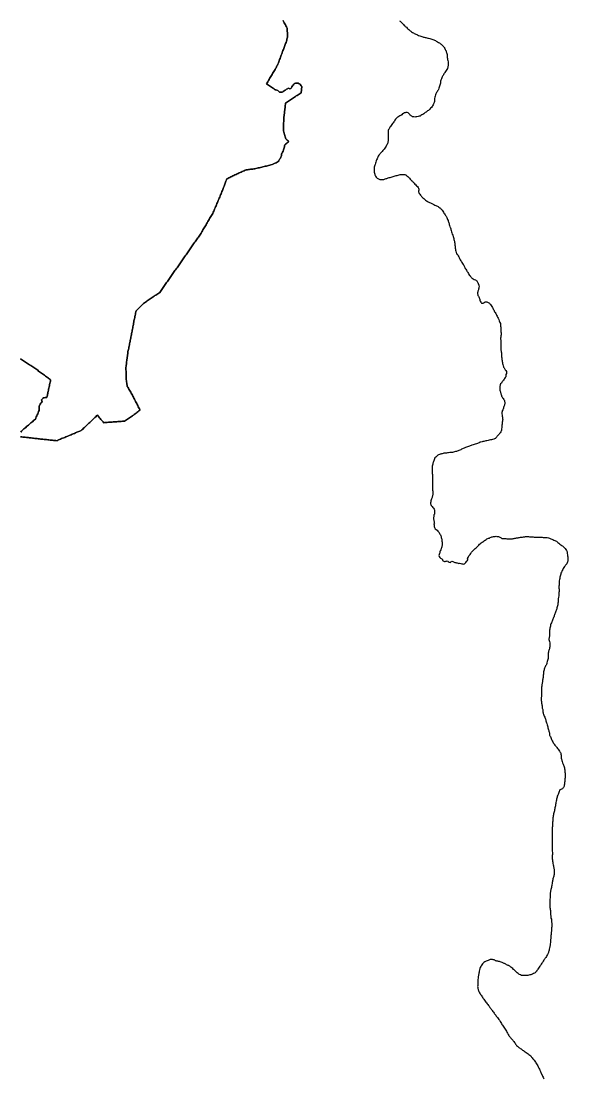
# Model space of a CAD drawing. Header units: inches. Extents: x 130170 to 284068, y 377793 to 804530.
# Drawn here: x 250077 to 254549, y 718270 to 726924 of the extents above; entities that cross this region are included whole.
import ezdxf

# ---------------------------------------------------------------- set-up
doc = ezdxf.new("R2010")
doc.units = ezdxf.units.IN
doc.header["$MEASUREMENT"] = 0
doc.layers.add('muni_il', color=7, linetype='Continuous')

msp = doc.modelspace()

# ---------------------------------------------------------------- linework, layer by layer
at = {"layer": 'muni_il'}
for points in [[(250073.2, 723523.5), (250082.6, 723522.4), (250092, 723521.3), (250101.4, 723520.2), (250110.8, 723519.1), (250120.1, 723518.1), (250129.5, 723517), (250136.5, 723516.2), (250143.6, 723515.3), (250150.6, 723514.5), (250160.2, 723513.4), (250169.8, 723512.3), (250179.3, 723511.2), (250188.9, 723510.1), (250198.5, 723509), (250208.1, 723507.9), (250217.7, 723506.8), (250227.2, 723505.7), (250236.8, 723504.7), (250246.4, 723503.7), (250255.9, 723502.7), (250265.5, 723501.7), (250275.1, 723500.7), (250284.6, 723499.7), (250294.2, 723498.7), (250303.8, 723497.7), (250313.3, 723496.7), (250322.9, 723495.7), (250332.4, 723494.7), (250342, 723493.7), (250351.6, 723492.7), (250361.1, 723491.7), (250370.7, 723490.8), (250377.5, 723494.7), (250378.1, 723495.1), (250380.8, 723496.6), (250381.5, 723497), (250390.3, 723500.7), (250399.1, 723504.4), (250407.8, 723508), (250416.5, 723511.6), (250425.2, 723515.2), (250434, 723518.7), (250442.7, 723522.3), (250451.4, 723525.9), (250460.1, 723529.4), (250468.8, 723533), (250477.5, 723536.6), (250486.2, 723540.1), (250494.9, 723543.7), (250503.7, 723547.3), (250512.4, 723550.8), (250521.1, 723554.4), (250527.6, 723557.1), (250534.1, 723559.7), (250540.7, 723562.4), (250549.6, 723566), (250558.5, 723569.7), (250567.4, 723573.4), (250574.5, 723580), (250581.5, 723586.7), (250588.5, 723593.4), (250595.6, 723600), (250602.6, 723606.7), (250609.7, 723613.3), (250616.7, 723620), (250623.7, 723626.7), (250630.8, 723633.3), (250637.8, 723640), (250644.8, 723646.6), (250651.9, 723653.3), (250658.9, 723660), (250666, 723666.6), (250673, 723673.3), (250680, 723680), (250687.1, 723686.6), (250694.1, 723693.3), (250701.2, 723699.9), (250706.9, 723693.1), (250712.7, 723686.3), (250718.5, 723679.4), (250724.2, 723672.6), (250730, 723665.8), (250735.8, 723658.9), (250741.5, 723652.1), (250747.3, 723645.3), (250753, 723638.4), (250762.7, 723639.2), (250772.4, 723640), (250782.1, 723640.7), (250791.7, 723641.5), (250801.4, 723642.3), (250811.1, 723643), (250820.8, 723643.8), (250830.4, 723644.5), (250840.1, 723645.3), (250849.8, 723646.1), (250859.4, 723646.8), (250868.6, 723647.4), (250877.8, 723648), (250887, 723648.6), (250896.2, 723649.2), (250905.4, 723649.8), (250914.6, 723650.4), (250923.7, 723650.9), (250931.6, 723656.3), (250939.5, 723661.7), (250947.4, 723667.1), (250955.3, 723672.5), (250963.2, 723677.9), (250971.1, 723683.3), (250979, 723688.7), (250986.9, 723694.1), (250991.3, 723697.3), (250995.8, 723700.6), (251001.1, 723704.9), (251009, 723710.8), (251016.9, 723716.7), (251024.8, 723722.7), (251032.7, 723728.6), (251040.6, 723734.6), (251048.5, 723740.5), (251048.9, 723743.4), (251044.5, 723752.1), (251040.1, 723760.7), (251035.7, 723769.4), (251031.3, 723778), (251026.8, 723786.7), (251022.4, 723795.3), (251018, 723804), (251013.6, 723812.6), (251009.2, 723821.3), (251004.8, 723829.9), (251000.3, 723838.5), (250995.9, 723847.2), (250991.5, 723855.8), (250987.1, 723864.5), (250982.7, 723873.1), (250978, 723880.9), (250973.3, 723888.8), (250968.7, 723896.6), (250964, 723904.4), (250959.3, 723912.2), (250954.7, 723920), (250950, 723927.9), (250945.3, 723935.7), (250944, 723944.9), (250942.6, 723954), (250941.2, 723963.2), (250939.9, 723972.4), (250938.5, 723981.5), (250937.1, 723990.7), (250936.9, 724000.7), (250936.6, 724010.7), (250936.3, 724020.7), (250936, 724030.6), (250935.7, 724040.6), (250935.4, 724050.6), (250935.1, 724060.6), (250934.9, 724070.6), (250934.6, 724080.6), (250934.3, 724090.6), (250935.5, 724099.8), (250936.7, 724109.1), (250937.9, 724118.3), (250939.1, 724127.6), (250940.3, 724136.8), (250941.5, 724146.1), (250942.7, 724155.3), (250944, 724164.6), (250945.2, 724173.9), (250946.4, 724183.1), (250947.6, 724192.4), (250948.8, 724201.6), (250950, 724210.9), (250951.2, 724220.1), (250953.1, 724229.3), (250955, 724238.4), (250956.8, 724247.6), (250958.7, 724256.7), (250960.6, 724265.9), (250962.5, 724275.1), (250964.3, 724284.2), (250966.2, 724293.4), (250968.1, 724302.5), (250970, 724311.7), (250971.9, 724320.8), (250973.7, 724330), (250975.5, 724339.4), (250977.3, 724348.7), (250979, 724358.1), (250980.8, 724367.5), (250982.6, 724376.9), (250984.4, 724386.2), (250986.1, 724395.6), (250987.9, 724405), (250989.7, 724414.4), (250991.4, 724423.7), (250993.2, 724433.1), (250995, 724442.5), (250996.7, 724451.9), (250998.5, 724461.2), (251000.3, 724470.6), (251002.1, 724479.8), (251004, 724489), (251005.9, 724498.2), (251007.7, 724507.4), (251009.6, 724516.6), (251011.4, 724525.7), (251013.3, 724534.9), (251015.2, 724544.1), (251017, 724553.3), (251023.8, 724560.1), (251030.6, 724567), (251037.4, 724573.8), (251044.2, 724580.6), (251051, 724587.4), (251057.8, 724594.3), (251064.5, 724601.1), (251071.3, 724607.9), (251078.1, 724614.8), (251085.9, 724620), (251093.7, 724625.3), (251101.5, 724630.5), (251109.3, 724635.8), (251117.2, 724641.1), (251125, 724646.3), (251132.8, 724651.6), (251140.6, 724656.8), (251148.4, 724662.1), (251156.2, 724667.3), (251164, 724672.6), (251171.8, 724677.9), (251179.6, 724683.1), (251187.4, 724688.4), (251195.2, 724693.6), (251203, 724698.9), (251210.8, 724704.2), (251216.5, 724712.2), (251222.1, 724720.3), (251227.8, 724728.4), (251233.5, 724736.5), (251239.1, 724744.6), (251244.8, 724752.7), (251250.4, 724760.8), (251256.1, 724768.9), (251261.8, 724777), (251267.4, 724785.1), (251273.1, 724793.2), (251278.7, 724801.3), (251284.4, 724809.4), (251290, 724817.5), (251295.7, 724825.6), (251301.4, 724833.7), (251307, 724841.8), (251312.7, 724849.9), (251318.3, 724858), (251324, 724866.1), (251329.7, 724874.2), (251335.3, 724882.3), (251341, 724890.4), (251346.6, 724898.5), (251352.3, 724906.6), (251357.9, 724914.7), (251363.6, 724922.8), (251369.3, 724930.9), (251374.9, 724939), (251380.6, 724947.1), (251386.2, 724955.2), (251391.9, 724963.3), (251397.6, 724971.4), (251403.2, 724979.5), (251408.9, 724987.6), (251414.5, 724995.7), (251420.2, 725003.8), (251425.8, 725011.9), (251431.5, 725020), (251437.2, 725028.1), (251442.8, 725036.1), (251448.5, 725044.2), (251454.1, 725052.3), (251459.8, 725060.4), (251465.5, 725068.5), (251471.1, 725076.6), (251476.8, 725084.7), (251482.4, 725092.8), (251488.1, 725100.9), (251493.7, 725109), (251499.4, 725117.1), (251505.1, 725125.2), (251510.7, 725133.3), (251516.4, 725141.4), (251522, 725149.5), (251527.7, 725157.6), (251533.4, 725165.7), (251539, 725173.8), (251544.7, 725181.9), (251549.6, 725190.4), (251554.6, 725198.8), (251559.6, 725207.3), (251564.5, 725215.7), (251569.5, 725224.2), (251574.4, 725232.7), (251579.4, 725241.1), (251584.3, 725249.6), (251589.3, 725258), (251594.3, 725266.5), (251599.2, 725274.9), (251604.2, 725283.4), (251609.1, 725291.9), (251614.1, 725300.3), (251619.1, 725308.8), (251624, 725317.2), (251629, 725325.7), (251633.9, 725334.2), (251638.9, 725342.6), (251643.9, 725351.1), (251648.8, 725359.5), (251652.6, 725368.4), (251656.3, 725377.4), (251660.1, 725386.3), (251663.8, 725395.2), (251667.6, 725404.1), (251671.3, 725413), (251675.1, 725421.9), (251678.8, 725430.8), (251682.6, 725439.8), (251686.4, 725448.7), (251690.1, 725457.6), (251693.9, 725466.5), (251697.6, 725475.4), (251701.4, 725484.3), (251705.1, 725493.3), (251708.9, 725502.2), (251712.6, 725511.1), (251716.4, 725520), (251720.1, 725528.9), (251723.9, 725537.8), (251727.1, 725546.5), (251730.3, 725555.1), (251733.5, 725563.7), (251736.7, 725572.4), (251739.8, 725581), (251743, 725589.7), (251746.2, 725598.3), (251749.4, 725606.9), (251752.6, 725615.6), (251755.8, 725624.2), (251759, 725632.9), (251767.4, 725637), (251775.8, 725641.2), (251784.3, 725645.3), (251792.7, 725649.5), (251801.1, 725653.6), (251809.5, 725657.8), (251818, 725661.9), (251826.4, 725666), (251834.8, 725670.2), (251843.2, 725673.9), (251851.6, 725677.7), (251860, 725681.4), (251868.3, 725685.1), (251876.7, 725688.9), (251885.1, 725692.6), (251893.5, 725696.3), (251901.8, 725700.1), (251910.2, 725703.8), (251918.6, 725707.5), (251927.4, 725708.5), (251936.1, 725709.5), (251944.9, 725710.5), (251953.7, 725711.5), (251962.4, 725712.5), (251971.2, 725713.5), (251980, 725714.5), (251988.8, 725715.5), (251998.2, 725717.7), (252007.7, 725720), (252017.2, 725722.2), (252026.7, 725724.5), (252036.2, 725726.8), (252045.6, 725729), (252055.1, 725731.3), (252064.6, 725733.6), (252073.8, 725736), (252083.1, 725738.5), (252092.3, 725741), (252101.5, 725743.5), (252110.8, 725745.9), (252120, 725748.4), (252129.2, 725750.9), (252138.5, 725753.4), (252138.5, 725753.4), (252141.7, 725755.9), (252145.6, 725758.1), (252154.4, 725761.6), (252163.2, 725765.1), (252170.9, 725769.6), (252178.6, 725774.1), (252186.2, 725778.6), (252186, 725784.7), (252187.3, 725787.8), (252189.9, 725791.5), (252194.4, 725796.7), (252198.5, 725802.8), (252202.2, 725810.1), (252205, 725817.1), (252206.4, 725824.5), (252206.6, 725830), (252206.9, 725835.4), (252210.8, 725842.5), (252211.4, 725844.6), (252213.6, 725847.1), (252216.1, 725851.8), (252219.7, 725860.8), (252223.2, 725869.8), (252225.7, 725878.8), (252227.9, 725887.2), (252230.1, 725895.7), (252232.2, 725904.2), (252233.4, 725910.8), (252240.2, 725916.3), (252247, 725921.8), (252253.8, 725927.3), (252260.5, 725932.8), (252267.3, 725938.4), (252260.9, 725943.6), (252254.5, 725948.9), (252248.1, 725954.2), (252241.6, 725959.5), (252239, 725969), (252236.4, 725978.5), (252233.9, 725988), (252231.3, 725997.5), (252228.7, 726007), (252226.1, 726016.5), (252223.5, 726026), (252223.6, 726035.5), (252223.8, 726045), (252223.9, 726054.6), (252224.1, 726064.1), (252224.2, 726073.6), (252224.4, 726083.1), (252224.5, 726092.6), (252224.7, 726102.2), (252224.9, 726111.7), (252225, 726121.2), (252226.1, 726130.6), (252227.2, 726140), (252228.2, 726149.4), (252229.3, 726158.8), (252230.4, 726168.1), (252231.5, 726177.5), (252232.6, 726186.9), (252233.6, 726196.3), (252234.7, 726205.7), (252235.8, 726215.1), (252236.9, 726224.5), (252238, 726233.9), (252239, 726243.3), (252240.1, 726252.7), (252248.1, 726258), (252256.1, 726263.3), (252264.1, 726268.6), (252272.1, 726274), (252280.1, 726279.3), (252288.1, 726284.6), (252296.1, 726289.9), (252304.1, 726295.3), (252312.1, 726300.6), (252320.1, 726305.9), (252328.1, 726311.3), (252336, 726316.6), (252344, 726321.9), (252352, 726327.2), (252360, 726332.6), (252368, 726337.9), (252368.8, 726346.3), (252369.6, 726354.6), (252370.4, 726363), (252371.2, 726371.4), (252372, 726379.8), (252372.8, 726388.1), (252368, 726394.8), (252363.2, 726401.5), (252358.4, 726408.3), (252350.9, 726411.6), (252343.3, 726415), (252336.4, 726416), (252329.4, 726417.1), (252320.8, 726415.3), (252312.3, 726413.6), (252306.9, 726406.8), (252301.6, 726400.1), (252296.3, 726393.4), (252291, 726386.6), (252289, 726381.6), (252287, 726376.6), (252282, 726372.4), (252275.7, 726369.4), (252268.4, 726372.4), (252261, 726375.4), (252254.8, 726371.2), (252248.6, 726367), (252242.4, 726362.8), (252236.2, 726358.6), (252228.8, 726352.8), (252221.4, 726347.1), (252218.4, 726344.5), (252211.5, 726343.7), (252204.6, 726343), (252197.8, 726342.2), (252189.6, 726341.8), (252183.8, 726348.6), (252178, 726355.3), (252169.8, 726357.9), (252161.6, 726360.4), (252153.4, 726362.9), (252151.4, 726364.3), (252146.6, 726368.9), (252141.8, 726373.5), (252133.6, 726378.9), (252125.4, 726384.2), (252117.2, 726389.6), (252109, 726394.9), (252100.7, 726400.3), (252092.5, 726405.6), (252084.3, 726411), (252089.4, 726419.6), (252094.5, 726428.2), (252099.5, 726436.8), (252104.6, 726445.4), (252109.6, 726454), (252114.7, 726462.6), (252119.8, 726471.2), (252124.8, 726479.8), (252129.4, 726486.9), (252133.9, 726494.1), (252139, 726502.6), (252144, 726511.1), (252149.1, 726519.7), (252154.2, 726528.2), (252158.1, 726535.3), (252162.1, 726542.4), (252166.1, 726549.6), (252170, 726556.7), (252174, 726563.8), (252177.5, 726572.8), (252181, 726581.8), (252184.5, 726590.8), (252188.1, 726599.8), (252191.5, 726609.1), (252195, 726618.4), (252198.4, 726627.7), (252201.9, 726637), (252205.3, 726646.3), (252208.8, 726655.6), (252212.2, 726664.9), (252215.7, 726674.2), (252219.1, 726683.5), (252222.5, 726692.8), (252225.6, 726700.9), (252228.6, 726709), (252231.7, 726717.2), (252234.7, 726725.3), (252237.8, 726733.4), (252240.8, 726741.5), (252243.9, 726750.2), (252247.1, 726758.8), (252249.4, 726767.3), (252251.7, 726775.8), (252254, 726784.4), (252256.3, 726792.9), (252257, 726798.1), (252256.8, 726804.1), (252256.1, 726813.1), (252255.5, 726822), (252254.9, 726831), (252254.3, 726840), (252253.7, 726849), (252253.1, 726858), (252252.5, 726867), (252247.9, 726875.8), (252243.2, 726884.5), (252238.5, 726893.3), (252233.9, 726902.1), (252229.2, 726910.8), (252224.5, 726919.6), (252219.9, 726928.3)], [(252219.9, 726928.3), (252224.5, 726919.6), (252229.2, 726910.8), (252233.9, 726902.1), (252238.5, 726893.3), (252243.2, 726884.5), (252247.9, 726875.8), (252252.5, 726867), (252253.1, 726858), (252253.7, 726849), (252254.3, 726840), (252254.9, 726831), (252255.5, 726822), (252256.1, 726813.1), (252256.8, 726804.1), (252257, 726798.1), (252256.3, 726792.9), (252254, 726784.4), (252251.7, 726775.8), (252249.4, 726767.3), (252247.1, 726758.8), (252243.9, 726750.2), (252240.8, 726741.5), (252237.8, 726733.4), (252234.7, 726725.3), (252231.7, 726717.2), (252228.6, 726709), (252225.6, 726700.9), (252222.5, 726692.8), (252219.1, 726683.5), (252215.7, 726674.2), (252212.2, 726664.9), (252208.8, 726655.6), (252205.3, 726646.3), (252201.9, 726637), (252198.4, 726627.7), (252195, 726618.4), (252191.5, 726609.1), (252188.1, 726599.8), (252184.5, 726590.8), (252181, 726581.8), (252177.5, 726572.8), (252174, 726563.8), (252170, 726556.7), (252166.1, 726549.6), (252162.1, 726542.4), (252158.1, 726535.3), (252154.2, 726528.2), (252149.1, 726519.7), (252144, 726511.1), (252139, 726502.6), (252133.9, 726494.1), (252129.4, 726486.9), (252124.8, 726479.8), (252119.8, 726471.2), (252114.7, 726462.6), (252109.6, 726454), (252104.6, 726445.4), (252099.5, 726436.8), (252094.5, 726428.2), (252089.4, 726419.6), (252084.3, 726411), (252092.5, 726405.6), (252100.7, 726400.3), (252109, 726394.9), (252117.2, 726389.6), (252125.4, 726384.2), (252133.6, 726378.9), (252141.8, 726373.5), (252146.6, 726368.9), (252151.4, 726364.3), (252153.4, 726362.9), (252161.6, 726360.4), (252169.8, 726357.9), (252178, 726355.3), (252183.8, 726348.6), (252189.6, 726341.8), (252197.8, 726342.2), (252204.6, 726343), (252211.5, 726343.7), (252218.4, 726344.5), (252221.4, 726347.1), (252228.8, 726352.8), (252236.2, 726358.6), (252242.4, 726362.8), (252248.6, 726367), (252254.8, 726371.2), (252261, 726375.4), (252268.4, 726372.4), (252275.7, 726369.4), (252282, 726372.4), (252287, 726376.6), (252289, 726381.6), (252291, 726386.6), (252296.3, 726393.4), (252301.6, 726400.1), (252306.9, 726406.8), (252312.3, 726413.6), (252320.8, 726415.3), (252329.4, 726417.1), (252336.4, 726416), (252343.3, 726415), (252350.9, 726411.6), (252358.4, 726408.3), (252363.2, 726401.5), (252368, 726394.8), (252372.8, 726388.1), (252372, 726379.8), (252371.2, 726371.4), (252370.4, 726363), (252369.6, 726354.6), (252368.8, 726346.3), (252368, 726337.9), (252360, 726332.6), (252352, 726327.2), (252344, 726321.9), (252336, 726316.6), (252328.1, 726311.3), (252320.1, 726305.9), (252312.1, 726300.6), (252304.1, 726295.3), (252296.1, 726289.9), (252288.1, 726284.6), (252280.1, 726279.3), (252272.1, 726274), (252264.1, 726268.6), (252256.1, 726263.3), (252248.1, 726258), (252240.1, 726252.7), (252239, 726243.3), (252238, 726233.9), (252236.9, 726224.5), (252235.8, 726215.1), (252234.7, 726205.7), (252233.6, 726196.3), (252232.6, 726186.9), (252231.5, 726177.5), (252230.4, 726168.1), (252229.3, 726158.8), (252228.2, 726149.4), (252227.2, 726140), (252226.1, 726130.6), (252225, 726121.2), (252224.9, 726111.7), (252224.7, 726102.2), (252224.5, 726092.6), (252224.4, 726083.1), (252224.2, 726073.6), (252224.1, 726064.1), (252223.9, 726054.6), (252223.8, 726045), (252223.6, 726035.5), (252223.5, 726026), (252226.1, 726016.5), (252228.7, 726007), (252231.3, 725997.5), (252233.9, 725988), (252236.4, 725978.5), (252239, 725969), (252241.6, 725959.5), (252248.1, 725954.2), (252254.5, 725948.9), (252260.9, 725943.6), (252267.3, 725938.4), (252260.5, 725932.8), (252253.8, 725927.3), (252247, 725921.8), (252240.2, 725916.3), (252233.4, 725910.8), (252232.2, 725904.2), (252230.1, 725895.7), (252227.9, 725887.2), (252225.7, 725878.8), (252223.2, 725869.8), (252219.7, 725860.8), (252216.1, 725851.8), (252213.6, 725847.1), (252211.4, 725844.6), (252210.8, 725842.5), (252206.9, 725835.4), (252206.6, 725830), (252206.4, 725824.5), (252205, 725817.1), (252202.2, 725810.1), (252198.5, 725802.8), (252194.4, 725796.7), (252189.9, 725791.5), (252187.3, 725787.8), (252186, 725784.7), (252186.2, 725778.6), (252178.6, 725774.1), (252170.9, 725769.6), (252163.2, 725765.1), (252154.4, 725761.6), (252145.6, 725758.1), (252141.7, 725755.9), (252138.5, 725753.4), (252138.5, 725753.4), (252129.2, 725750.9), (252120, 725748.4), (252110.8, 725745.9), (252101.5, 725743.5), (252092.3, 725741), (252083.1, 725738.5), (252073.8, 725736), (252064.6, 725733.6), (252055.1, 725731.3), (252045.6, 725729), (252036.2, 725726.8), (252026.7, 725724.5), (252017.2, 725722.2), (252007.7, 725720), (251998.2, 725717.7), (251988.8, 725715.5), (251980, 725714.5), (251971.2, 725713.5), (251962.4, 725712.5), (251953.7, 725711.5), (251944.9, 725710.5), (251936.1, 725709.5), (251927.4, 725708.5), (251918.6, 725707.5), (251910.2, 725703.8), (251901.8, 725700.1), (251893.5, 725696.3), (251885.1, 725692.6), (251876.7, 725688.9), (251868.3, 725685.1), (251860, 725681.4), (251851.6, 725677.7), (251843.2, 725673.9), (251834.8, 725670.2), (251826.4, 725666), (251818, 725661.9), (251809.5, 725657.8), (251801.1, 725653.6), (251792.7, 725649.5), (251784.3, 725645.3), (251775.8, 725641.2), (251767.4, 725637), (251759, 725632.9), (251755.8, 725624.2), (251752.6, 725615.6), (251749.4, 725606.9), (251746.2, 725598.3), (251743, 725589.7), (251739.8, 725581), (251736.7, 725572.4), (251733.5, 725563.7), (251730.3, 725555.1), (251727.1, 725546.5), (251723.9, 725537.8), (251720.1, 725528.9), (251716.4, 725520), (251712.6, 725511.1), (251708.9, 725502.2), (251705.1, 725493.3), (251701.4, 725484.3), (251697.6, 725475.4), (251693.9, 725466.5), (251690.1, 725457.6), (251686.4, 725448.7), (251682.6, 725439.8), (251678.8, 725430.8), (251675.1, 725421.9), (251671.3, 725413), (251667.6, 725404.1), (251663.8, 725395.2), (251660.1, 725386.3), (251656.3, 725377.4), (251652.6, 725368.4), (251648.8, 725359.5), (251643.9, 725351.1), (251638.9, 725342.6), (251633.9, 725334.2), (251629, 725325.7), (251624, 725317.2), (251619.1, 725308.8), (251614.1, 725300.3), (251609.1, 725291.9), (251604.2, 725283.4), (251599.2, 725274.9), (251594.3, 725266.5), (251589.3, 725258), (251584.3, 725249.6), (251579.4, 725241.1), (251574.4, 725232.7), (251569.5, 725224.2), (251564.5, 725215.7), (251559.6, 725207.3), (251554.6, 725198.8), (251549.6, 725190.4), (251544.7, 725181.9), (251539, 725173.8), (251533.4, 725165.7), (251527.7, 725157.6), (251522, 725149.5), (251516.4, 725141.4), (251510.7, 725133.3), (251505.1, 725125.2), (251499.4, 725117.1), (251493.7, 725109), (251488.1, 725100.9), (251482.4, 725092.8), (251476.8, 725084.7), (251471.1, 725076.6), (251465.5, 725068.5), (251459.8, 725060.4), (251454.1, 725052.3), (251448.5, 725044.2), (251442.8, 725036.1), (251437.2, 725028.1), (251431.5, 725020), (251425.8, 725011.9), (251420.2, 725003.8), (251414.5, 724995.7), (251408.9, 724987.6), (251403.2, 724979.5), (251397.6, 724971.4), (251391.9, 724963.3), (251386.2, 724955.2), (251380.6, 724947.1), (251374.9, 724939), (251369.3, 724930.9), (251363.6, 724922.8), (251357.9, 724914.7), (251352.3, 724906.6), (251346.6, 724898.5), (251341, 724890.4), (251335.3, 724882.3), (251329.7, 724874.2), (251324, 724866.1), (251318.3, 724858), (251312.7, 724849.9), (251307, 724841.8), (251301.4, 724833.7), (251295.7, 724825.6), (251290, 724817.5), (251284.4, 724809.4), (251278.7, 724801.3), (251273.1, 724793.2), (251267.4, 724785.1), (251261.8, 724777), (251256.1, 724768.9), (251250.4, 724760.8), (251244.8, 724752.7), (251239.1, 724744.6), (251233.5, 724736.5), (251227.8, 724728.4), (251222.1, 724720.3), (251216.5, 724712.2), (251210.8, 724704.2), (251203, 724698.9), (251195.2, 724693.6), (251187.4, 724688.4), (251179.6, 724683.1), (251171.8, 724677.9), (251164, 724672.6), (251156.2, 724667.3), (251148.4, 724662.1), (251140.6, 724656.8), (251132.8, 724651.6), (251125, 724646.3), (251117.2, 724641.1), (251109.3, 724635.8), (251101.5, 724630.5), (251093.7, 724625.3), (251085.9, 724620), (251078.1, 724614.8), (251071.3, 724607.9), (251064.5, 724601.1), (251057.8, 724594.3), (251051, 724587.4), (251044.2, 724580.6), (251037.4, 724573.8), (251030.6, 724567), (251023.8, 724560.1), (251017, 724553.3), (251015.2, 724544.1), (251013.3, 724534.9), (251011.4, 724525.7), (251009.6, 724516.6), (251007.7, 724507.4), (251005.9, 724498.2), (251004, 724489), (251002.1, 724479.8), (251000.3, 724470.6), (250998.5, 724461.2), (250996.7, 724451.9), (250995, 724442.5), (250993.2, 724433.1), (250991.4, 724423.7), (250989.7, 724414.4), (250987.9, 724405), (250986.1, 724395.6), (250984.4, 724386.2), (250982.6, 724376.9), (250980.8, 724367.5), (250979, 724358.1), (250977.3, 724348.7), (250975.5, 724339.4), (250973.7, 724330), (250971.9, 724320.8), (250970, 724311.7), (250968.1, 724302.5), (250966.2, 724293.4), (250964.3, 724284.2), (250962.5, 724275.1), (250960.6, 724265.9), (250958.7, 724256.7), (250956.8, 724247.6), (250955, 724238.4), (250953.1, 724229.3), (250951.2, 724220.1), (250950, 724210.9), (250948.8, 724201.6), (250947.6, 724192.4), (250946.4, 724183.1), (250945.2, 724173.9), (250944, 724164.6), (250942.7, 724155.3), (250941.5, 724146.1), (250940.3, 724136.8), (250939.1, 724127.6), (250937.9, 724118.3), (250936.7, 724109.1), (250935.5, 724099.8), (250934.3, 724090.6), (250934.6, 724080.6), (250934.9, 724070.6), (250935.1, 724060.6), (250935.4, 724050.6), (250935.7, 724040.6), (250936, 724030.6), (250936.3, 724020.7), (250936.6, 724010.7), (250936.9, 724000.7), (250937.1, 723990.7), (250938.5, 723981.5), (250939.9, 723972.4), (250941.2, 723963.2), (250942.6, 723954), (250944, 723944.9), (250945.3, 723935.7), (250950, 723927.9), (250954.7, 723920), (250959.3, 723912.2), (250964, 723904.4), (250968.7, 723896.6), (250973.3, 723888.8), (250978, 723880.9), (250982.7, 723873.1), (250987.1, 723864.5), (250991.5, 723855.8), (250995.9, 723847.2), (251000.3, 723838.5), (251004.8, 723829.9), (251009.2, 723821.3), (251013.6, 723812.6), (251018, 723804), (251022.4, 723795.3), (251026.8, 723786.7), (251031.3, 723778), (251035.7, 723769.4), (251040.1, 723760.7), (251044.5, 723752.1), (251048.9, 723743.4), (251048.5, 723740.5), (251040.6, 723734.6), (251032.7, 723728.6), (251024.8, 723722.7), (251016.9, 723716.7), (251009, 723710.8), (251001.1, 723704.9), (250995.8, 723700.6), (250991.3, 723697.3), (250986.9, 723694.1), (250979, 723688.7), (250971.1, 723683.3), (250963.2, 723677.9), (250955.3, 723672.5), (250947.4, 723667.1), (250939.5, 723661.7), (250931.6, 723656.3), (250923.7, 723650.9), (250914.6, 723650.4), (250905.4, 723649.8), (250896.2, 723649.2), (250887, 723648.6), (250877.8, 723648), (250868.6, 723647.4), (250859.4, 723646.8), (250849.8, 723646.1), (250840.1, 723645.3), (250830.4, 723644.5), (250820.8, 723643.8), (250811.1, 723643), (250801.4, 723642.3), (250791.7, 723641.5), (250782.1, 723640.7), (250772.4, 723640), (250762.7, 723639.2), (250753, 723638.4), (250747.3, 723645.3), (250741.5, 723652.1), (250735.8, 723658.9), (250730, 723665.8), (250724.2, 723672.6), (250718.5, 723679.4), (250712.7, 723686.3), (250706.9, 723693.1), (250701.2, 723699.9), (250694.1, 723693.3), (250687.1, 723686.6), (250680, 723680), (250673, 723673.3), (250666, 723666.6), (250658.9, 723660), (250651.9, 723653.3), (250644.8, 723646.6), (250637.8, 723640), (250630.8, 723633.3), (250623.7, 723626.7), (250616.7, 723620), (250609.7, 723613.3), (250602.6, 723606.7), (250595.6, 723600), (250588.5, 723593.4), (250581.5, 723586.7), (250574.5, 723580), (250567.4, 723573.4), (250558.5, 723569.7), (250549.6, 723566), (250540.7, 723562.4), (250534.1, 723559.7), (250527.6, 723557.1), (250521.1, 723554.4), (250512.4, 723550.8), (250503.7, 723547.3), (250494.9, 723543.7), (250486.2, 723540.1), (250477.5, 723536.6), (250468.8, 723533), (250460.1, 723529.4), (250451.4, 723525.9), (250442.7, 723522.3), (250434, 723518.7), (250425.2, 723515.2), (250416.5, 723511.6), (250407.8, 723508), (250399.1, 723504.4), (250390.3, 723500.7), (250381.5, 723497), (250380.8, 723496.6), (250378.1, 723495.1), (250377.5, 723494.7), (250370.7, 723490.8), (250361.1, 723491.7), (250351.6, 723492.7), (250342, 723493.7), (250332.4, 723494.7), (250322.9, 723495.7), (250313.3, 723496.7), (250303.8, 723497.7), (250294.2, 723498.7), (250284.6, 723499.7), (250275.1, 723500.7), (250265.5, 723501.7), (250255.9, 723502.7), (250246.4, 723503.7), (250236.8, 723504.7), (250227.2, 723505.7), (250217.7, 723506.8), (250208.1, 723507.9), (250198.5, 723509), (250188.9, 723510.1), (250179.3, 723511.2), (250169.8, 723512.3), (250160.2, 723513.4), (250150.6, 723514.5), (250143.6, 723515.3), (250136.5, 723516.2), (250129.5, 723517), (250120.1, 723518.1), (250110.8, 723519.1), (250101.4, 723520.2), (250092, 723521.3), (250082.6, 723522.4), (250073.2, 723523.5)], [(253172, 726927), (253177.5, 726922.5), (253183, 726918), (253188.5, 726912), (253194, 726906), (253199, 726900.5), (253204, 726895), (253210, 726888), (253214.5, 726884), (253219, 726880), (253224, 726876.5), (253229, 726873), (253235, 726866.5), (253241, 726860), (253247.5, 726854.5), (253254, 726849), (253259.7, 726845), (253265.3, 726841), (253271, 726837), (253279, 726832), (253287, 726827), (253293, 726823.7), (253299, 726820.3), (253305, 726817), (253312.5, 726814), (253320, 726811), (253328.5, 726807), (253337, 726803), (253345.3, 726800.3), (253353.7, 726797.7), (253362, 726795), (253368, 726793.5), (253374, 726792), (253381, 726791), (253388, 726790), (253395, 726788), (253402.5, 726785.5), (253410, 726783), (253419.5, 726781), (253429, 726779), (253437, 726776), (253445, 726773), (253452, 726770), (253459, 726767), (253466, 726764), (253472, 726760.3), (253478, 726756.7), (253484, 726753), (253491.5, 726749), (253499, 726745), (253503.5, 726741), (253508, 726737), (253513, 726734), (253518, 726731), (253524, 726724.5), (253530, 726718), (253533.5, 726712.5), (253537, 726707), (253541.5, 726700), (253546, 726693), (253549.5, 726686.5), (253553, 726680), (253555, 726673), (253557, 726666), (253559, 726658.5), (253561, 726651), (253561.7, 726642.7), (253562.3, 726634.3), (253563, 726626), (253564.5, 726617.5), (253566, 726609), (253567.5, 726600.5), (253569, 726592), (253569, 726583.5), (253569, 726575), (253569, 726567), (253569, 726559), (253568, 726552), (253567, 726545), (253565.5, 726540), (253564, 726535), (253558.7, 726527), (253553.3, 726519), (253548, 726511), (253543.8, 726504.5), (253539.5, 726498), (253535.3, 726491.5), (253531, 726485), (253528, 726479.5), (253525, 726474), (253521.5, 726467), (253518, 726460), (253515.5, 726453), (253513, 726446), (253510.5, 726439.5), (253508, 726433), (253507.3, 726424.7), (253506.7, 726416.3), (253506, 726408), (253503, 726399.7), (253500, 726391.3), (253497, 726383), (253494.5, 726374), (253492, 726365), (253487.7, 726358.7), (253483.3, 726352.3), (253479, 726346), (253476, 726340), (253473, 726334), (253470, 726328), (253466.5, 726319.5), (253463, 726311), (253461, 726301.5), (253459, 726292), (253458.7, 726285.3), (253458.3, 726278.7), (253458, 726272), (253457, 726265.5), (253456, 726259), (253453.5, 726253), (253451, 726247), (253447, 726239.5), (253443, 726232), (253438, 726225), (253433, 726218), (253426.5, 726211), (253420, 726204), (253414, 726198.5), (253408, 726193), (253401.5, 726188.5), (253395, 726184), (253389, 726179.5), (253383, 726175), (253377, 726170), (253371, 726165), (253362.5, 726160.5), (253354, 726156), (253347.5, 726151.5), (253341, 726147), (253332.3, 726145.3), (253323.7, 726143.7), (253315, 726142), (253306.5, 726140), (253298, 726138), (253290, 726140), (253283.5, 726141), (253277, 726142), (253272.5, 726145), (253268, 726148), (253263.5, 726151), (253259, 726154), (253255.5, 726160), (253252, 726166), (253247, 726170), (253242, 726174), (253234, 726176), (253228.5, 726176), (253223, 726176), (253217.5, 726174.5), (253212, 726173), (253204, 726168.5), (253196, 726164), (253190, 726158.5), (253184, 726153), (253179.5, 726150.5), (253175, 726148), (253167.3, 726143.3), (253159.7, 726138.7), (253152, 726134), (253148, 726131), (253144, 726128), (253139, 726121), (253134.5, 726113.5), (253130, 726106), (253124.7, 726099), (253119.3, 726092), (253114, 726085), (253109, 726077.5), (253104, 726070), (253099, 726062.5), (253094, 726055), (253090.3, 726049), (253086.7, 726043), (253083, 726037), (253079, 726029), (253079, 726019), (253079, 726009), (253079.3, 726000.7), (253079.7, 725992.3), (253080, 725984), (253080, 725974), (253080, 725964), (253079.7, 725956.3), (253079.3, 725948.7), (253079, 725941), (253077.5, 725935), (253076, 725929), (253073, 725922.3), (253070, 725915.7), (253067, 725909), (253062, 725901), (253057, 725893), (253052, 725885), (253047, 725877), (253041.3, 725870.8), (253035.5, 725864.5), (253029.8, 725858.3), (253024, 725852), (253019.3, 725846.7), (253014.7, 725841.3), (253010, 725836), (253004, 725828), (252998, 725820), (252994.5, 725812), (252991, 725804), (252988, 725796), (252985, 725788), (252982, 725780), (252978.7, 725770.7), (252975.3, 725761.3), (252972, 725752), (252969.5, 725744), (252967, 725736), (252966, 725729.5), (252965, 725723), (252964.7, 725716.3), (252964.3, 725709.7), (252964, 725703), (252965, 725695), (252966, 725687), (252967.5, 725679.5), (252969, 725672), (252970.5, 725666.5), (252972, 725661), (252976.5, 725654), (252981, 725647), (252985, 725643.5), (252989, 725640), (252995, 725636.5), (253001, 725633), (253010, 725629), (253019.5, 725628), (253029, 725627), (253036, 725628), (253043, 725629), (253049.5, 725631), (253056, 725633), (253062, 725635), (253068, 725637), (253073.5, 725639), (253079, 725641), (253087, 725643.3), (253095, 725645.5), (253103, 725647.8), (253111, 725650), (253119.5, 725653), (253128, 725656), (253136.3, 725658), (253144.7, 725660), (253153, 725662), (253161.3, 725664), (253169.7, 725666), (253178, 725668), (253185.7, 725668.7), (253193.3, 725669.3), (253201, 725670), (253208, 725669.5), (253215, 725669), (253220, 725667), (253225, 725665), (253229, 725662), (253233, 725659), (253239.5, 725653.5), (253246, 725648), (253250.5, 725642.9), (253254.9, 725637.8), (253260, 725632), (253265.7, 725626), (253271.3, 725620), (253277, 725614), (253282, 725608.3), (253287, 725602.7), (253292, 725597), (253298.8, 725590.3), (253305.5, 725583.5), (253312.3, 725576.8), (253319, 725570), (253323.5, 725563.5), (253328, 725557), (253330, 725549), (253329, 725542), (253327, 725534), (253328.5, 725527.5), (253330, 725521), (253334, 725514.5), (253338, 725508), (253343, 725501), (253348, 725494), (253353, 725488.3), (253358, 725482.7), (253363, 725477), (253370, 725471.5), (253377, 725466), (253384.5, 725460), (253392, 725454), (253399, 725450), (253406, 725446), (253412.3, 725443), (253418.7, 725440), (253425, 725437), (253431, 725434), (253437, 725431), (253443, 725428), (253451.7, 725423.7), (253460.3, 725419.3), (253469, 725415), (253476, 725412), (253483, 725409), (253489, 725406), (253495, 725403), (253502, 725397), (253506.5, 725392.5), (253511, 725388), (253516.5, 725382.5), (253522, 725377), (253526.5, 725368.5), (253531, 725360), (253535.5, 725353.5), (253540, 725347), (253544.7, 725340.3), (253549.3, 725333.7), (253554, 725327), (253558, 725318.5), (253562, 725310), (253566, 725302), (253570, 725294), (253570, 725288), (253572.7, 725281.3), (253575.3, 725274.7), (253578, 725268), (253579.5, 725259.5), (253581, 725251), (253585, 725242), (253587.5, 725237), (253590, 725232), (253591.5, 725225.5), (253593, 725219), (253595.7, 725209.7), (253598.3, 725200.3), (253601, 725191), (253604, 725181.5), (253607, 725172), (253610.5, 725163), (253614, 725154), (253615.5, 725145.5), (253617, 725137), (253619, 725130), (253621, 725123), (253622.3, 725115), (253623.7, 725107), (253625, 725099), (253625.5, 725091), (253626, 725083), (253627.3, 725074.8), (253628.5, 725066.5), (253629.8, 725058.3), (253631, 725050), (253633.5, 725040.5), (253636, 725031), (253639, 725024.5), (253642, 725018), (253646, 725013.5), (253650, 725009), (253653, 725002.5), (253656, 724996), (253659.5, 724989.5), (253663, 724983), (253665.5, 724977.5), (253668, 724972), (253674, 724964), (253678.5, 724957), (253683, 724950), (253686, 724942), (253691.5, 724934), (253697, 724926), (253701.3, 724917.7), (253705.7, 724909.3), (253710, 724901), (253714.5, 724893.5), (253719, 724886), (253723, 724879.3), (253727, 724872.7), (253731, 724866), (253735.7, 724858.7), (253740.3, 724851.3), (253745, 724844), (253749, 724839.5), (253753, 724835), (253756.5, 724830.5), (253760, 724826), (253764, 724822), (253768, 724818), (253775, 724815), (253784, 724811), (253793, 724807), (253800, 724802), (253803.5, 724798), (253807, 724794), (253809.5, 724789.5), (253812, 724785), (253815, 724777), (253819, 724770), (253820, 724765), (253821, 724760), (253823, 724751), (253822, 724744), (253820.5, 724738), (253819, 724732), (253817, 724725.5), (253815, 724719), (253813.5, 724713.5), (253812, 724708), (253810.5, 724700.5), (253809, 724693), (253811.5, 724686.5), (253814, 724680), (253817.5, 724673.5), (253821, 724667), (253824, 724661), (253827, 724655), (253828, 724646), (253830, 724639.5), (253832, 724633), (253837, 724625), (253839.5, 724620.5), (253842, 724616), (253849, 724616), (253856, 724616), (253862, 724619), (253865, 724622), (253872, 724626), (253879, 724626.5), (253886, 724627), (253891.5, 724625), (253897, 724623), (253904, 724620), (253907.5, 724616), (253911, 724612), (253916.5, 724604.5), (253922, 724597), (253927, 724589), (253932, 724581), (253935.7, 724574.3), (253939.3, 724567.7), (253943, 724561), (253945.5, 724553.5), (253948, 724546), (253953.5, 724539), (253959, 724532), (253962.5, 724525.5), (253966, 724519), (253970, 724511), (253974, 724503), (253978, 724495), (253981, 724488.5), (253984, 724482), (253987.5, 724473), (253991, 724464), (253994, 724457.5), (253997, 724451), (253998, 724443.5), (253999, 724436), (253999.5, 724427.5), (254000, 724419), (254001, 724410.5), (254002, 724402), (254002, 724395), (254002, 724388), (254002, 724381), (254002.5, 724373.5), (254003, 724366), (254002.5, 724357.5), (254002, 724349), (254001.5, 724344), (254001, 724339), (253998, 724331), (253999, 724322), (254000, 724317), (254000, 724312), (254000.5, 724307), (254001, 724302), (254000.7, 724293.3), (254000.3, 724284.7), (254000, 724276), (254000, 724266.5), (254000, 724257), (254000.7, 724249), (254001.3, 724241), (254002, 724233), (254003, 724225.3), (254004, 724217.5), (254005, 724209.8), (254006, 724202), (254006.5, 724194), (254007, 724186), (254007.5, 724178), (254008, 724170), (254009, 724162.3), (254010, 724154.7), (254011, 724147), (254012.3, 724139), (254013.7, 724131), (254015, 724123), (254017.5, 724113.5), (254020, 724104), (254022, 724099), (254024, 724094), (254028, 724087.5), (254032, 724081), (254034.5, 724076), (254037, 724071), (254042, 724066), (254046, 724058), (254046, 724050), (254046, 724041), (254042, 724034), (254042, 724027), (254041.5, 724021), (254041, 724015), (254036.5, 724008), (254032, 724001), (254027, 723994), (254022, 723987), (254018, 723981), (254014, 723975), (254009.5, 723969), (254005, 723963), (253999, 723956), (253996, 723948), (253995, 723942), (253994, 723936), (253993.5, 723927), (253993, 723918), (253993, 723911), (253993, 723904), (253995, 723897.5), (253997, 723891), (253999, 723885.5), (254001, 723880), (254002, 723874), (254003, 723868), (254005, 723861.5), (254007, 723855), (254011, 723849), (254015, 723843), (254020, 723835.5), (254025, 723828), (254027.5, 723823.5), (254030, 723819), (254032, 723812), (254032.5, 723806.5), (254033, 723801), (254033, 723793), (254032, 723788), (254031, 723783), (254028.5, 723777.5), (254026, 723772), (254024, 723764), (254022, 723756), (254019, 723750.5), (254016, 723745), (254013, 723736), (254011, 723729), (254009, 723722), (254009.5, 723716), (254010, 723710), (254011.5, 723701), (254013, 723692), (254014, 723684.5), (254015, 723677), (254015.5, 723670), (254016, 723663), (254015, 723656.3), (254014, 723649.7), (254013, 723643), (254012, 723634.3), (254011, 723625.7), (254010, 723617), (254010, 723610), (254010, 723603), (254009, 723598), (254007, 723589), (254007, 723582), (254005.5, 723576), (254004, 723570), (254000, 723563), (253996, 723556), (253991.3, 723550.3), (253986.7, 723544.7), (253982, 723539), (253977, 723533), (253972, 723527), (253967.5, 723522.5), (253963, 723518), (253959.5, 723514), (253956, 723510), (253949.5, 723507), (253943, 723504), (253934, 723501.7), (253925, 723499.3), (253916, 723497), (253906.5, 723494.5), (253897, 723492), (253887.5, 723490.5), (253878, 723489), (253870.3, 723487.3), (253862.5, 723485.5), (253854.8, 723483.8), (253847, 723482), (253838.5, 723480), (253830, 723478), (253823.3, 723475), (253816.7, 723472), (253810, 723469), (253800.5, 723466.5), (253791, 723464), (253782.3, 723461), (253773.7, 723458), (253765, 723455), (253758, 723452.3), (253751, 723449.7), (253744, 723447), (253735.5, 723444), (253727, 723441), (253720, 723438), (253713, 723435), (253706, 723432), (253699.7, 723429.3), (253693.3, 723426.7), (253687, 723424), (253680, 723420.7), (253673, 723417.3), (253666, 723414), (253658.7, 723411.3), (253651.3, 723408.7), (253644, 723406), (253637, 723404), (253630, 723402), (253623, 723400), (253614, 723398), (253605, 723396), (253597.7, 723395.3), (253590.3, 723394.7), (253583, 723394), (253574, 723392.7), (253565, 723391.3), (253556, 723390), (253548.5, 723390), (253541, 723390), (253535.5, 723388.5), (253530, 723387), (253521, 723384), (253515, 723383), (253509, 723382), (253503.5, 723380.5), (253498, 723379), (253491.5, 723376.5), (253485, 723374), (253479.5, 723368), (253474, 723362), (253468, 723356), (253462, 723350), (253459, 723342.3), (253456, 723334.7), (253453, 723327), (253450.7, 723320.3), (253448.3, 723313.7), (253446, 723307), (253444, 723298.5), (253442, 723290), (253440, 723281.5), (253438, 723273), (253438, 723265.5), (253438, 723258), (253438, 723248.5), (253438, 723239), (253439, 723231.5), (253440, 723224), (253441, 723215.5), (253442, 723207), (253442.3, 723200.3), (253442.7, 723193.7), (253443, 723187), (253443, 723180), (253443, 723173), (253442.7, 723166), (253442.3, 723159), (253442, 723152), (253442, 723143.7), (253442, 723135.3), (253442, 723127), (253442, 723119), (253442, 723111), (253442.3, 723103), (253442.7, 723095), (253443, 723087), (253443.5, 723079.5), (253444, 723072), (253444.5, 723066), (253445, 723060), (253444.5, 723054.5), (253444, 723049), (253443, 723043.5), (253442, 723038), (253440, 723032.5), (253438, 723027), (253435.7, 723020.7), (253433.3, 723014.3), (253431, 723008), (253429, 723000), (253427, 722992), (253425, 722983), (253425, 722975), (253428, 722968.5), (253431, 722962), (253435, 722957.5), (253439, 722953), (253444, 722946), (253449, 722939), (253456, 722932), (253457, 722925), (253457.5, 722920), (253458, 722915), (253458, 722907), (253458, 722899), (253457.5, 722894), (253457, 722889), (253452, 722884), (253452, 722876), (253451.5, 722869), (253451, 722862), (253451, 722856), (253451, 722850), (253452, 722843), (253453, 722836), (253454.5, 722829), (253456, 722822), (253457, 722817), (253454, 722810), (253454.5, 722802), (253455, 722794), (253456.5, 722788), (253458, 722782), (253461.5, 722776.5), (253465, 722771), (253472, 722765), (253479, 722759), (253485.5, 722752), (253492, 722745), (253495.5, 722739), (253499, 722733), (253503, 722726.5), (253507, 722720), (253509.5, 722713.5), (253512, 722707), (253514, 722699.7), (253516, 722692.3), (253518, 722685), (253518.5, 722677.5), (253519, 722670), (253520.5, 722662), (253522, 722654), (253521.7, 722647.3), (253521.3, 722640.7), (253521, 722634), (253519, 722628.5), (253517, 722623), (253514.5, 722616), (253512, 722609), (253511.8, 722608.4), (253508.9, 722599.6), (253505.9, 722590.8), (253503, 722582), (253500.7, 722574.7), (253498.3, 722567.3), (253496, 722560), (253495, 722552), (253497, 722543), (253501, 722535), (253506.5, 722531.5), (253512, 722528), (253517.5, 722524), (253523, 722520), (253525, 722512), (253528, 722509), (253535, 722505), (253540, 722504), (253545, 722503), (253550, 722505), (253555.5, 722506), (253561, 722507), (253567, 722506), (253571, 722504), (253579, 722498), (253587, 722495), (253591, 722498), (253596, 722504), (253600, 722506), (253607, 722503), (253612.5, 722500), (253618, 722497), (253625, 722496), (253632, 722495), (253637.5, 722493), (253643, 722491), (253651, 722490), (253658, 722487), (253664, 722488), (253673.5, 722486), (253683, 722484), (253690, 722482.5), (253697, 722481), (253705, 722484), (253709.5, 722489), (253714, 722494), (253719.7, 722501.7), (253725.3, 722509.3), (253731, 722517), (253730, 722523), (253729, 722528), (253732.7, 722534.7), (253736.3, 722541.3), (253740, 722548), (253745, 722554.3), (253750, 722560.7), (253755, 722567), (253758.7, 722572.7), (253762.3, 722578.3), (253766, 722584), (253772.5, 722590.5), (253779, 722597), (253785.5, 722603.5), (253792, 722610), (253797.8, 722615.3), (253803.5, 722620.5), (253809.3, 722625.8), (253815, 722631), (253821.3, 722637.3), (253827.7, 722643.7), (253834, 722650), (253840.8, 722655), (253847.5, 722660), (253854.3, 722665), (253861, 722670), (253867.3, 722674.3), (253873.5, 722678.5), (253879.8, 722682.8), (253886, 722687), (253894, 722690), (253901, 722692.5), (253908, 722695), (253914.3, 722698), (253920.7, 722701), (253927, 722704), (253933.5, 722705.5), (253940, 722707), (253947.3, 722707.7), (253954.7, 722708.3), (253962, 722709), (253968.5, 722708.5), (253975, 722708), (253981, 722706.5), (253987, 722705), (253993, 722702), (253999, 722699), (254004, 722695.5), (254009, 722692), (254019, 722692), (254025.5, 722691.5), (254032, 722691), (254040.5, 722690), (254049, 722689), (254058, 722689), (254067, 722689), (254074.3, 722688.7), (254081.7, 722688.3), (254089, 722688), (254096, 722689), (254103, 722690), (254109.5, 722691.5), (254116, 722693), (254122.5, 722694.5), (254129, 722696), (254136.5, 722696.5), (254144, 722697), (254149, 722698), (254154, 722699), (254163, 722701), (254170.5, 722701), (254178, 722701), (254187.5, 722703.5), (254197, 722706), (254204, 722706.3), (254211, 722706.7), (254218, 722707), (254227, 722706.5), (254236, 722706), (254242.7, 722705.7), (254249.3, 722705.3), (254256, 722705), (254265.3, 722704), (254274.7, 722703), (254284, 722702), (254290.7, 722701.7), (254297.3, 722701.3), (254304, 722701), (254312.3, 722701), (254320.7, 722701), (254329, 722701), (254338.7, 722700.7), (254348.3, 722700.3), (254358, 722700), (254365.7, 722699.7), (254373.3, 722699.3), (254381, 722699), (254390.5, 722696), (254400, 722693), (254405.5, 722691), (254411, 722689), (254418.7, 722685.3), (254426.3, 722681.7), (254434, 722678), (254441.3, 722675), (254448.7, 722672), (254456, 722669), (254462, 722663.5), (254468, 722658), (254475.7, 722652), (254483.3, 722646), (254491, 722640), (254498, 722635), (254505, 722630), (254512, 722625), (254517.3, 722619.7), (254522.7, 722614.3), (254528, 722609), (254533, 722601.5), (254538, 722594), (254540.5, 722587.5), (254543, 722581), (254543.5, 722574), (254544, 722567), (254545.3, 722558), (254546.5, 722549), (254547.8, 722540), (254549, 722531), (254548.7, 722522.7), (254548.3, 722514.3), (254548, 722506), (254545.3, 722499), (254542.7, 722492), (254540, 722485), (254535.3, 722479), (254530.5, 722473), (254525.8, 722467), (254521, 722461), (254516.3, 722452.8), (254511.5, 722444.5), (254506.8, 722436.3), (254502, 722428), (254499, 722421.3), (254496, 722414.7), (254493, 722408), (254490.5, 722400), (254488, 722392), (254485.5, 722383), (254483, 722374), (254482.5, 722364.5), (254482, 722355), (254479, 722346), (254479, 722339), (254479, 722332), (254478.3, 722324.3), (254477.5, 722316.5), (254476.8, 722308.8), (254476, 722301), (254476.3, 722292.5), (254476.5, 722284), (254476.8, 722275.5), (254477, 722267), (254476.8, 722258), (254476.5, 722249), (254476.3, 722240), (254476, 722231), (254474, 722221.5), (254472, 722212), (254471.5, 722206.5), (254471, 722201), (254470.3, 722193), (254469.7, 722185), (254469, 722177), (254468.5, 722170), (254468, 722163), (254467.5, 722155.5), (254467, 722148), (254464, 722141), (254462, 722132.5), (254460, 722124), (254458.5, 722117), (254457, 722110), (254454, 722103), (254451, 722096), (254448.3, 722088.7), (254445.7, 722081.3), (254443, 722074), (254440.7, 722067.3), (254438.3, 722060.7), (254436, 722054), (254433.5, 722049), (254431, 722044), (254428.3, 722037), (254425.7, 722030), (254423, 722023), (254420, 722016), (254417, 722009), (254414, 722002), (254411, 721994), (254408, 721986), (254407, 721980), (254406, 721974), (254404.5, 721965.5), (254403, 721957), (254401.7, 721949.3), (254400.3, 721941.7), (254399, 721934), (254398.5, 721926), (254398, 721918), (254398.5, 721912.5), (254399, 721907), (254398.5, 721898), (254398, 721889), (254396.5, 721883), (254395, 721877), (254394.5, 721871), (254394, 721865), (254396.5, 721856.5), (254399, 721848), (254401, 721838.5), (254403, 721829), (254403, 721823), (254403, 721817), (254403, 721810.5), (254403, 721804), (254400.3, 721796.7), (254397.7, 721789.3), (254395, 721782), (254393.3, 721775.3), (254391.7, 721768.7), (254390, 721762), (254388.5, 721752.5), (254387, 721743), (254387, 721737), (254387, 721731), (254387, 721723.7), (254387, 721716.3), (254387, 721709), (254385, 721701), (254383, 721693), (254380.5, 721683.5), (254378, 721674), (254376, 721667.5), (254374, 721661), (254370.7, 721654.7), (254367.3, 721648.3), (254364, 721642), (254361.3, 721635.7), (254358.7, 721629.3), (254356, 721623), (254354.3, 721615.7), (254352.7, 721608.3), (254351, 721601), (254350.3, 721594), (254349.7, 721587), (254349, 721580), (254348, 721571.7), (254347, 721563.3), (254346, 721555), (254344.7, 721547), (254343.3, 721539), (254342, 721531), (254341.3, 721524), (254340.7, 721517), (254340, 721510), (254338.7, 721503.3), (254337.3, 721496.7), (254336, 721490), (254335, 721482), (254334, 721474), (254334, 721466.5), (254334, 721459), (254334, 721450), (254334, 721441), (254334, 721432), (254333.5, 721422.5), (254333, 721413), (254332.6, 721405), (254332.2, 721397), (254331.8, 721389), (254331.4, 721381), (254331, 721373), (254331.7, 721365.3), (254332.3, 721357.7), (254333, 721350), (254334, 721343.3), (254335, 721336.7), (254336, 721330), (254338, 721321), (254339, 721312.5), (254340, 721304), (254342, 721297.5), (254344, 721291), (254344.5, 721286), (254345, 721281), (254345.5, 721273.5), (254346, 721266), (254348.5, 721260.5), (254351, 721255), (254353.5, 721246), (254356, 721237), (254359.5, 721229), (254363, 721221), (254365.3, 721213.7), (254367.7, 721206.3), (254370, 721199), (254372.3, 721191.7), (254374.7, 721184.3), (254377, 721177), (254380, 721168), (254383, 721159), (254384, 721151), (254385, 721143), (254389, 721134), (254391, 721126), (254392.5, 721120.5), (254394, 721115), (254396, 721108), (254398, 721101), (254398.5, 721094.5), (254399, 721088), (254400, 721083), (254401, 721078), (254404.5, 721074), (254408, 721070), (254410, 721062), (254412, 721054), (254415, 721047.7), (254418, 721041.3), (254421, 721035), (254425, 721027.5), (254429, 721020), (254433.5, 721014), (254438, 721008), (254443.7, 721001.3), (254449.3, 720994.7), (254455, 720988), (254460.3, 720980.8), (254465.5, 720973.5), (254470.8, 720966.3), (254476, 720959), (254480, 720952.3), (254484, 720945.7), (254488, 720939), (254490.5, 720933.5), (254493, 720928), (254494, 720918.5), (254495, 720909), (254495.3, 720901.7), (254495.7, 720894.3), (254496, 720887), (254498.5, 720880.5), (254501, 720874), (254502.5, 720865.5), (254504, 720857), (254507, 720851), (254510, 720845), (254512.7, 720838), (254515.3, 720831), (254518, 720824), (254520.5, 720815.5), (254523, 720807), (254523.5, 720798.5), (254524, 720790), (254525.5, 720780.5), (254527, 720771), (254526.8, 720761.5), (254526.5, 720752), (254526.3, 720742.5), (254526, 720733), (254525.5, 720725.5), (254525, 720718), (254524.5, 720710.5), (254524, 720703), (254523, 720695.5), (254522, 720688), (254521, 720680.5), (254520, 720673), (254518, 720666), (254516, 720659), (254512.3, 720653.1), (254509, 720648), (254505, 720644), (254497, 720640), (254490.5, 720637), (254484, 720634), (254480, 720627), (254477, 720620.5), (254474, 720614), (254471.3, 720606), (254468.5, 720598), (254465.8, 720590), (254463, 720582), (254461, 720573.8), (254459, 720565.6), (254457, 720557.4), (254455, 720549.2), (254453, 720541), (254451.5, 720532), (254450, 720523), (254448.5, 720514), (254447, 720505), (254445.4, 720496.6), (254443.8, 720488.2), (254442.2, 720479.8), (254440.6, 720471.4), (254439, 720463), (254437, 720454.8), (254435, 720446.5), (254433, 720438.3), (254431, 720430), (254429.3, 720421.7), (254427.7, 720413.3), (254426, 720405), (254425.7, 720396.3), (254425.3, 720387.7), (254425, 720379), (254424.3, 720370), (254423.7, 720361), (254423, 720352), (254422.7, 720343.3), (254422.3, 720334.7), (254422, 720326), (254421.8, 720316.5), (254421.5, 720307), (254421.3, 720297.5), (254421, 720288), (254421, 720280.7), (254421, 720273.3), (254421, 720266), (254420.7, 720258.7), (254420.3, 720251.3), (254420, 720244), (254420.1, 720235.6), (254420.3, 720227.3), (254420.4, 720218.9), (254420.6, 720210.6), (254420.7, 720202.2), (254420.9, 720194.1), (254421, 720186), (254420.8, 720177.5), (254420.5, 720169), (254420.3, 720160.5), (254420, 720152), (254420.8, 720142.5), (254421.5, 720133), (254422.3, 720123.5), (254423, 720114), (254422.5, 720105.8), (254422, 720097.5), (254421.5, 720089.3), (254421, 720081), (254422, 720071.3), (254423, 720061.5), (254424, 720051.8), (254425, 720042), (254426, 720036.5), (254427, 720031), (254429, 720022), (254431, 720013), (254432.3, 720006), (254433.7, 719999), (254435, 719992), (254436, 719985.3), (254437, 719978.7), (254438, 719972), (254438, 719963), (254438, 719954), (254437, 719948), (254436, 719942), (254435, 719935), (254434, 719928), (254431, 719921.5), (254428, 719915), (254426.5, 719907), (254425, 719899), (254423.7, 719891.3), (254422.3, 719883.7), (254421, 719876), (254419.5, 719867.5), (254418, 719859), (254417, 719851.5), (254416, 719844), (254414, 719835), (254412.5, 719827.5), (254411, 719820), (254409.5, 719814.5), (254408, 719809), (254407, 719803.5), (254406, 719798), (254405.5, 719793), (254405, 719788), (254404, 719781), (254404, 719774), (254404, 719767), (254404, 719760), (254403.5, 719750.3), (254403, 719740.5), (254402.5, 719730.8), (254402, 719721), (254401.5, 719712.5), (254401, 719704), (254401.5, 719695), (254402, 719686), (254402.5, 719678.5), (254403, 719671), (254404, 719663.3), (254405, 719655.7), (254406, 719648), (254406.3, 719640.7), (254406.7, 719633.3), (254407, 719626), (254407.5, 719619), (254408, 719612), (254409, 719606), (254410, 719597), (254410.5, 719591.5), (254411, 719586), (254414, 719577), (254415, 719568), (254415, 719562.5), (254415, 719557), (254416, 719551.5), (254417, 719546), (254417, 719538), (254417, 719530), (254417, 719522), (254416.7, 719513.3), (254416.3, 719504.7), (254416, 719496), (254415.3, 719489.3), (254414.7, 719482.7), (254414, 719476), (254413.5, 719470), (254413, 719464), (254412.3, 719457.3), (254411.7, 719450.7), (254411, 719444), (254410.5, 719435.5), (254410, 719427), (254409.5, 719422), (254409, 719417), (254408.5, 719411), (254408, 719405), (254407.3, 719398.3), (254406.7, 719391.7), (254406, 719385), (254405.5, 719375.5), (254405, 719366), (254404, 719360.5), (254403, 719355), (254401, 719348), (254399, 719342), (254397, 719332.5), (254395, 719323), (254393.5, 719316), (254392, 719309), (254390, 719303.5), (254388, 719298), (254385.5, 719293), (254383, 719288), (254378.5, 719280), (254374, 719272), (254369, 719264.5), (254364, 719257), (254360, 719251.3), (254356, 719245.7), (254352, 719240), (254348.5, 719234.5), (254345, 719229), (254340.5, 719223), (254336, 719217), (254332, 719209), (254328.5, 719204), (254325, 719199), (254322, 719195), (254319, 719191), (254314, 719183.5), (254309, 719176), (254304.5, 719169), (254300, 719162), (254296.5, 719155.5), (254293, 719149), (254289, 719145.5), (254285, 719142), (254280.5, 719138.5), (254276, 719135), (254267, 719131), (254260, 719128), (254253, 719125), (254246, 719122), (254239, 719120), (254231, 719118), (254223, 719117), (254217.5, 719116), (254212, 719115), (254204, 719115), (254196, 719115), (254189.5, 719115), (254183, 719115), (254174, 719115), (254170, 719117), (254161, 719120), (254154.5, 719124), (254148, 719128), (254141.5, 719133.5), (254135, 719139), (254130, 719143), (254125, 719147), (254120, 719152), (254115, 719157), (254110, 719161.5), (254105, 719166), (254097.7, 719172.3), (254090.3, 719178.7), (254083, 719185), (254079, 719188), (254075, 719191), (254070, 719194), (254065, 719197), (254060, 719199), (254055, 719201), (254048.5, 719204.5), (254042, 719208), (254037, 719210.5), (254032, 719213), (254027, 719215), (254022, 719217), (254017, 719220), (254012, 719223), (254003, 719226), (253995, 719229), (253989, 719230), (253983, 719231), (253975.5, 719232.5), (253968, 719234), (253963, 719235.5), (253958, 719237), (253952, 719240), (253946, 719243), (253939.5, 719245), (253933, 719247), (253927, 719247), (253921, 719247), (253914, 719245.5), (253907, 719244), (253901.5, 719241.5), (253896, 719239), (253888.5, 719236), (253881, 719233), (253875.5, 719230.5), (253870, 719228), (253863, 719222), (253856, 719216), (253850.5, 719210), (253845, 719204), (253840, 719196), (253836, 719188.5), (253832, 719181), (253830.3, 719174.3), (253828.7, 719167.7), (253827, 719161), (253825, 719151.5), (253823, 719142), (253821.5, 719135), (253820, 719128), (253818.5, 719120.5), (253817, 719113), (253816.5, 719107), (253816, 719101), (253815, 719094), (253813.5, 719084.5), (253812, 719075), (253812.5, 719066.5), (253813, 719058), (253812.5, 719051), (253812, 719044), (253811.5, 719035), (253811, 719026), (253812.5, 719018), (253814, 719010), (253815, 719004.5), (253816, 718999), (253818, 718992), (253821, 718986), (253824, 718980), (253827.5, 718973.5), (253831, 718967), (253835.7, 718960.3), (253840.3, 718953.7), (253845, 718947), (253849, 718940.5), (253853, 718934), (253857, 718927.5), (253861, 718921), (253866.6, 718913.6), (253872.2, 718906.2), (253877.8, 718898.8), (253883.4, 718891.4), (253889, 718884), (253894.3, 718877.7), (253899.7, 718871.3), (253905, 718865), (253908.5, 718859.5), (253912, 718854), (253915.5, 718849.5), (253919, 718845), (253922.5, 718840.5), (253926, 718836), (253931, 718829), (253936, 718822), (253941, 718815), (253945.3, 718809), (253949.7, 718803), (253954, 718797), (253958.7, 718790.7), (253963.3, 718784.3), (253968, 718778), (253973.5, 718771), (253979, 718764), (253984, 718757), (253989, 718750), (253992, 718744.5), (253995, 718739), (254000, 718731.5), (254005, 718724), (254010.3, 718716.3), (254015.5, 718708.5), (254020.8, 718700.8), (254026, 718693), (254031, 718684.6), (254036, 718676.2), (254041, 718667.8), (254046, 718659.4), (254051, 718651), (254054.7, 718644.7), (254058.3, 718638.3), (254062, 718632), (254066, 718626.3), (254070, 718620.7), (254074, 718615), (254079, 718608.5), (254084, 718602), (254089, 718596.7), (254094, 718591.3), (254099, 718586), (254103, 718581), (254107, 718576), (254112, 718568.5), (254117, 718561), (254121.3, 718555.3), (254125.7, 718549.7), (254130, 718544), (254137, 718537.5), (254144, 718531), (254149.3, 718527), (254154.7, 718523), (254160, 718519), (254166.3, 718514.8), (254172.5, 718510.5), (254178.8, 718506.3), (254185, 718502), (254193, 718496.7), (254201, 718491.3), (254209, 718486), (254216.2, 718480.4), (254223.4, 718474.8), (254230.6, 718469.2), (254237.8, 718463.6), (254245, 718458), (254249, 718453), (254253, 718448), (254258.5, 718441.5), (254264, 718435), (254269, 718428.5), (254274, 718422), (254279, 718415), (254284, 718408), (254288.5, 718401), (254293, 718394), (254297.7, 718385.3), (254302.3, 718376.7), (254307, 718368), (254310, 718362.5), (254313, 718357), (254316, 718349.5), (254319, 718342), (254322, 718335.7), (254325, 718329.3), (254328, 718323), (254331.3, 718316.3), (254334.7, 718309.7), (254338, 718303), (254340, 718298), (254342, 718293), (254346.5, 718284.5), (254351, 718276), (254355, 718270)], [(250071.9, 724161.6), (250080.2, 724156.1), (250088.6, 724150.7), (250096.9, 724145.2), (250105.3, 724139.7), (250113.6, 724134.3), (250121.9, 724128.8), (250130.3, 724123.3), (250138.6, 724117.8), (250146.9, 724112.4), (250155.3, 724106.9), (250163.6, 724101.4), (250172, 724095.9), (250180.3, 724090.5), (250188.6, 724085), (250196.6, 724079.1), (250204.5, 724073.2), (250212.4, 724067.3), (250220.4, 724061.4), (250228.3, 724055.5), (250236.2, 724049.6), (250244.1, 724043.7), (250252.1, 724037.8), (250260, 724031.9), (250267.9, 724026), (250275.9, 724020.1), (250283.8, 724014.2), (250291.7, 724008.3), (250299.7, 724002.4), (250307.6, 723996.4), (250315.5, 723990.5), (250318, 723988.7), (250316, 723979.2), (250314, 723969.7), (250312.1, 723960.2), (250310.1, 723950.7), (250308.1, 723941.2), (250306.1, 723931.8), (250304.1, 723922.3), (250302.1, 723912.8), (250300.1, 723903.3), (250298.1, 723893.8), (250296.1, 723884.3), (250294.2, 723874.8), (250293.8, 723873.3), (250291.8, 723864.2), (250289.8, 723855.1), (250287.7, 723845.9), (250280.2, 723844.9), (250272.8, 723843.9), (250265.3, 723842.8), (250257.8, 723841.8), (250253.3, 723836.1), (250248.7, 723830.4), (250244.2, 723824.7), (250246.1, 723817.8), (250247.9, 723811), (250243.3, 723804), (250238.7, 723797), (250234.1, 723790.1), (250229.5, 723783.1), (250224.9, 723776.2), (250224.6, 723766.6), (250224.3, 723757), (250224, 723747.4), (250223.7, 723737.9), (250219.9, 723729.1), (250216.2, 723720.4), (250212.4, 723711.7), (250208.7, 723703), (250205, 723694.2), (250201.2, 723685.5), (250197.5, 723676.8), (250193.7, 723668.1), (250186.5, 723661.9), (250179.4, 723655.7), (250172.2, 723649.5), (250165, 723643.3), (250157.8, 723637.1), (250150.6, 723630.9), (250143.4, 723624.8), (250136.2, 723618.6), (250129, 723612.4), (250121.8, 723606.2), (250114.7, 723600), (250107.5, 723593.8), (250100.3, 723587.6), (250093.1, 723581.5), (250085.9, 723575.3), (250080.2, 723568), (250074.5, 723560.8)], [(250074.5, 723560.8), (250080.2, 723568), (250085.9, 723575.3), (250093.1, 723581.5), (250100.3, 723587.6), (250107.5, 723593.8), (250114.7, 723600), (250121.8, 723606.2), (250129, 723612.4), (250136.2, 723618.6), (250143.4, 723624.8), (250150.6, 723630.9), (250157.8, 723637.1), (250165, 723643.3), (250172.2, 723649.5), (250179.4, 723655.7), (250186.5, 723661.9), (250193.7, 723668.1), (250197.5, 723676.8), (250201.2, 723685.5), (250205, 723694.2), (250208.7, 723703), (250212.4, 723711.7), (250216.2, 723720.4), (250219.9, 723729.1), (250223.7, 723737.9), (250224, 723747.4), (250224.3, 723757), (250224.6, 723766.6), (250224.9, 723776.2), (250229.5, 723783.1), (250234.1, 723790.1), (250238.7, 723797), (250243.3, 723804), (250247.9, 723811), (250246.1, 723817.8), (250244.2, 723824.7), (250248.7, 723830.4), (250253.3, 723836.1), (250257.8, 723841.8), (250265.3, 723842.8), (250272.8, 723843.9), (250280.2, 723844.9), (250287.7, 723845.9), (250289.8, 723855.1), (250291.8, 723864.2), (250293.8, 723873.3), (250294.2, 723874.8), (250296.1, 723884.3), (250298.1, 723893.8), (250300.1, 723903.3), (250302.1, 723912.8), (250304.1, 723922.3), (250306.1, 723931.8), (250308.1, 723941.2), (250310.1, 723950.7), (250312.1, 723960.2), (250314, 723969.7), (250316, 723979.2), (250318, 723988.7), (250315.5, 723990.5), (250307.6, 723996.4), (250299.7, 724002.4), (250291.7, 724008.3), (250283.8, 724014.2), (250275.9, 724020.1), (250267.9, 724026), (250260, 724031.9), (250252.1, 724037.8), (250244.1, 724043.7), (250236.2, 724049.6), (250228.3, 724055.5), (250220.4, 724061.4), (250212.4, 724067.3), (250204.5, 724073.2), (250196.6, 724079.1), (250188.6, 724085), (250180.3, 724090.5), (250172, 724095.9), (250163.6, 724101.4), (250155.3, 724106.9), (250146.9, 724112.4), (250138.6, 724117.8), (250130.3, 724123.3), (250121.9, 724128.8), (250113.6, 724134.3), (250105.3, 724139.7), (250096.9, 724145.2), (250088.6, 724150.7), (250080.2, 724156.1), (250071.9, 724161.6)]]:
    msp.add_lwpolyline(points, dxfattribs=at)

doc.saveas('drawing.dxf')
